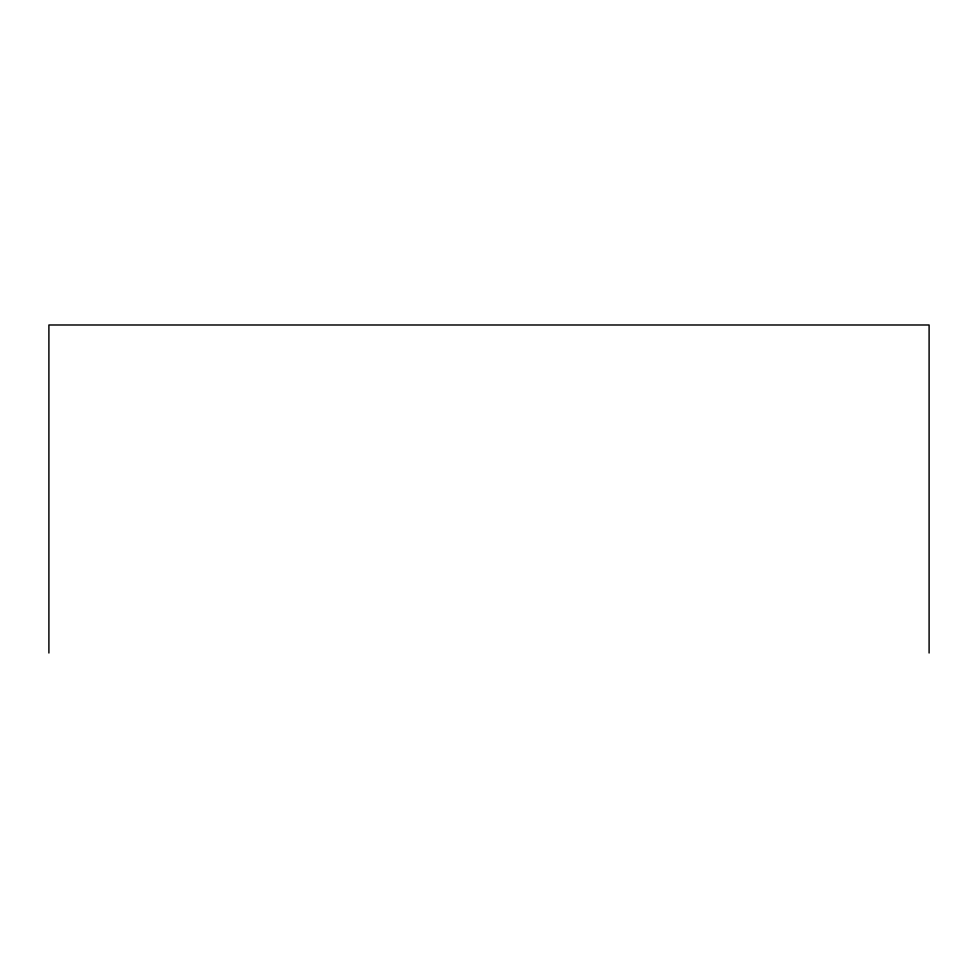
<?xml version="1.0" encoding="UTF-8"?>
<svg xmlns="http://www.w3.org/2000/svg" width="978" height="978" viewBox="0 0 978 978"><rect width="100%" height="100%" fill="white"/><g stroke="black" fill="none" stroke-linecap="round" stroke-linejoin="round"><path stroke-width="1.47" d="M929.1 653.011L929.1 324.989L48.9 324.989L48.9 653.011"/></g></svg>
